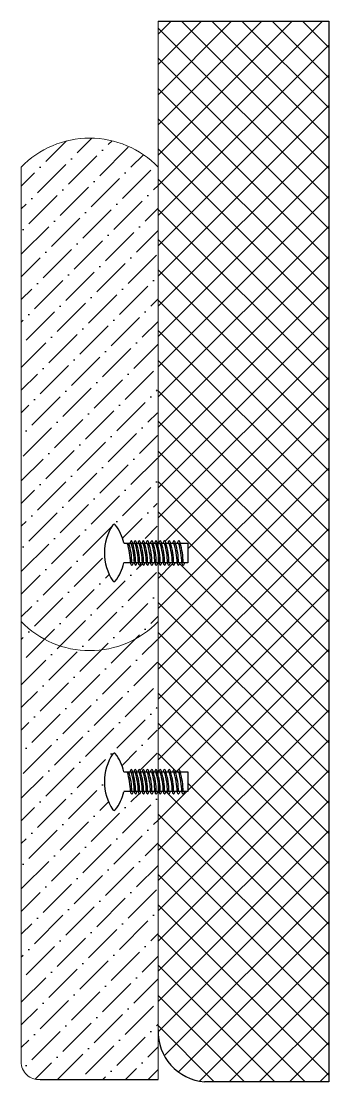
# Model space of a CAD drawing. Header units: inches. Extents: x -342 to 175, y -91 to 152.
# Drawn here: x -242.11 to -234.92, y 3.5 to 28.31 of the extents above; entities that cross this region are included whole.
import ezdxf

# ---------------------------------------------------------------- set-up
doc = ezdxf.new("R2010")
doc.units = ezdxf.units.IN
doc.header["$MEASUREMENT"] = 0

msp = doc.modelspace()

# ---------------------------------------------------------------- hatches: boundary and pattern name
h = msp.add_hatch()
h.set_pattern_fill('ANSI37', color=256, scale=4)
h.set_pattern_definition([(45, (106.22983, 42.9239), (-0.3535534, 0.3535534), []), (135, (106.22983, 42.9239), (-0.3535534, -0.3535534), [])])
h.paths.add_polyline_path([(-234.92044, 28.30742), (-238.91027, 28.30742), (-238.91027, 7.55261), (-238.91027, 4.71443), (-238.91027, 4.63536, 0.38193017), (-237.82289, 3.49854), (-234.92044, 3.49854)])
h.paths.add_polyline_path([(-238.21884, 16.09976), (-238.39687, 16.09976, -0.08106433), (-238.32488, 15.63896), (-238.21884, 15.63896)], flags=16)
h.paths.add_polyline_path([(-238.43072, 16.09976), (-238.50767, 16.09976, -0.08106433), (-238.43568, 15.63896), (-238.35441, 15.63896, 0.0718264)], flags=16)
h.paths.add_polyline_path([(-238.54152, 16.09976), (-238.62, 16.09976, -0.08106433), (-238.54801, 15.63896), (-238.46521, 15.63896, 0.0718264)], flags=16)
h.paths.add_polyline_path([(-238.65386, 16.09976), (-238.7308, 16.09976, -0.08106433), (-238.65881, 15.63896), (-238.57754, 15.63896, 0.0718264)], flags=16)
h.paths.add_polyline_path([(-238.76466, 16.09976), (-238.83077, 16.09976, -0.08106433), (-238.75878, 15.63896), (-238.68834, 15.63896, 0.0718264)], flags=16)
h.paths.add_polyline_path([(-238.86463, 16.09976), (-238.91027, 16.09976), (-238.91027, 16.03171, -0.06872329), (-238.85875, 15.63896), (-238.78832, 15.63896, 0.0718264)], flags=16)
h.paths.add_polyline_path([(-238.83077, 16.09976), (-238.86463, 16.09976, -0.0718264), (-238.78832, 15.63896), (-238.75878, 15.63896, 0.08106433)], flags=16)
h.paths.add_polyline_path([(-238.7308, 16.09976), (-238.76466, 16.09976, -0.0718264), (-238.68834, 15.63896), (-238.65881, 15.63896, 0.08106433)], flags=16)
h.paths.add_polyline_path([(-238.62, 16.09976), (-238.65386, 16.09976, -0.0718264), (-238.57754, 15.63896), (-238.54801, 15.63896, 0.08106433)], flags=16)
h.paths.add_polyline_path([(-238.50767, 16.09976), (-238.54152, 16.09976, -0.0718264), (-238.46521, 15.63896), (-238.43568, 15.63896, 0.08106433)], flags=16)
h.paths.add_polyline_path([(-238.39687, 16.09976), (-238.43072, 16.09976, -0.0718264), (-238.35441, 15.63896), (-238.32488, 15.63896, 0.08106433)], flags=16)
h.paths.add_polyline_path([(-238.4264, 16.15749, 0.17312761), (-238.4605, 16.09976), (-238.39687, 16.09976, 0.27328115)], flags=16)
h.paths.add_polyline_path([(-238.76033, 16.15749, 0.17312761), (-238.79443, 16.09976), (-238.7308, 16.09976, 0.27328115)], flags=16)
h.paths.add_polyline_path([(-238.72468, 15.63896), (-238.78832, 15.63896, 0.27328115), (-238.75878, 15.58124, 0.17312761)], flags=16)
h.paths.add_polyline_path([(-238.51391, 15.63896), (-238.57754, 15.63896, 0.27328115), (-238.54801, 15.58124, 0.17312761)], flags=16)
h.paths.add_polyline_path([(-238.91027, 16.03171), (-238.91027, 15.87438, -0.03621997), (-238.88829, 15.63896), (-238.85875, 15.63896, 0.06872329)], flags=0)
h.paths.add_polyline_path([(-238.21884, 10.74709), (-238.39687, 10.74709, -0.08106433), (-238.32488, 10.28629), (-238.21884, 10.28629)], flags=16)
h.paths.add_polyline_path([(-238.43072, 10.74709), (-238.50767, 10.74709, -0.08106433), (-238.43568, 10.28629), (-238.35441, 10.28629, 0.0718264)], flags=16)
h.paths.add_polyline_path([(-238.39687, 10.74709), (-238.43072, 10.74709, -0.0718264), (-238.35441, 10.28629), (-238.32488, 10.28629, 0.08106433)], flags=16)
h.paths.add_polyline_path([(-238.50767, 10.74709), (-238.54152, 10.74709, -0.0718264), (-238.46521, 10.28629), (-238.43568, 10.28629, 0.08106433)], flags=16)
h.paths.add_polyline_path([(-238.54152, 10.74709), (-238.62, 10.74709, -0.08106433), (-238.54801, 10.28629), (-238.46521, 10.28629, 0.0718264)], flags=16)
h.paths.add_polyline_path([(-238.62, 10.74709), (-238.65386, 10.74709, -0.0718264), (-238.57754, 10.28629), (-238.54801, 10.28629, 0.08106433)], flags=16)
h.paths.add_polyline_path([(-238.65386, 10.74709), (-238.7308, 10.74709, -0.08106433), (-238.65881, 10.28629), (-238.57754, 10.28629, 0.0718264)], flags=16)
h.paths.add_polyline_path([(-238.7308, 10.74709), (-238.76466, 10.74709, -0.0718264), (-238.68834, 10.28629), (-238.65881, 10.28629, 0.08106433)], flags=16)
h.paths.add_polyline_path([(-238.76466, 10.74709), (-238.83077, 10.74709, -0.08106433), (-238.75878, 10.28629), (-238.68834, 10.28629, 0.0718264)], flags=16)
h.paths.add_polyline_path([(-238.83077, 10.74709), (-238.86463, 10.74709, -0.0718264), (-238.78832, 10.28629), (-238.75878, 10.28629, 0.08106433)], flags=16)
h.paths.add_polyline_path([(-238.86463, 10.74709), (-238.91027, 10.74709), (-238.91027, 10.67904, -0.06872329), (-238.85875, 10.28629), (-238.78832, 10.28629, 0.0718264)], flags=16)
h.paths.add_polyline_path([(-238.91027, 10.67904), (-238.91027, 10.52171, -0.03621997), (-238.88829, 10.28629), (-238.85875, 10.28629, 0.06872329)], flags=0)
h.paths.add_polyline_path([(-238.72468, 10.28629), (-238.78832, 10.28629, 0.27328115), (-238.75878, 10.22857, 0.17312761)], flags=16)
h.paths.add_polyline_path([(-238.40158, 10.28629), (-238.46521, 10.28629, 0.27328115), (-238.43568, 10.22857, 0.17312761)], flags=16)
h.paths.add_polyline_path([(-238.64953, 10.80482, 0.17312761), (-238.68363, 10.74709), (-238.62, 10.74709, 0.27328115)], flags=16)
h.paths.add_polyline_path([(-238.86031, 10.80482, 0.17312761), (-238.8944, 10.74709), (-238.83077, 10.74709, 0.27328115)], flags=16)
h = msp.add_hatch()
h.set_pattern_fill('ANSI36', color=256, scale=3)
h.set_pattern_definition([(45, (106.22983, 42.9239), (0.1988738, 0.72920387), [0.9375, -0.1875, 0, -0.1875])])
h.paths.add_polyline_path([(-242.10977, 14.26433), (-242.10929, 3.94532, 0.4341283), (-241.66755, 3.55366), (-238.91027, 3.55366), (-238.91027, 4.63536, -0.01675624), (-238.91027, 4.71443), (-238.91027, 10.28629), (-238.92047, 10.28629, -0.17312761), (-238.95456, 10.22857, -0.27328115), (-238.9841, 10.28629), (-239.02252, 10.28629, -0.17312761), (-239.05662, 10.22857, -0.27328115), (-239.08615, 10.28629), (-239.12116, 10.28629, -0.17312761), (-239.15526, 10.22857, -0.27328115), (-239.18479, 10.28629), (-239.21489, 10.28629, -0.17312761), (-239.24898, 10.22857, -0.27328115), (-239.27852, 10.28629), (-239.30861, 10.28629, -0.17312761), (-239.34271, 10.22857, -0.27328115), (-239.37224, 10.28629), (-239.40025, 10.28629, -0.17312761), (-239.43435, 10.22857, -0.27328115), (-239.46388, 10.28629), (-239.49085, 10.28629, -0.17312761), (-239.52495, 10.22857, -0.27328115), (-239.55448, 10.28629), (-239.70963, 10.28629, -0.11222479), (-239.91085, 9.86189, -0.54156758), (-239.96735, 9.86348, -0.30413097), (-239.96735, 11.16991, -0.54156758), (-239.91085, 11.1715, -0.11222479), (-239.70963, 10.74709), (-239.56997, 10.74709, -0.17312761), (-239.53588, 10.80482, -0.27328115), (-239.50634, 10.74709), (-239.47833, 10.74709, -0.17312761), (-239.44423, 10.80482, -0.27328115), (-239.4147, 10.74709), (-239.3846, 10.74709, -0.17312761), (-239.35051, 10.80482, -0.27328115), (-239.32097, 10.74709), (-239.29088, 10.74709, -0.17312761), (-239.25678, 10.80482, -0.27328115), (-239.22725, 10.74709), (-239.19224, 10.74709, -0.17312761), (-239.15814, 10.80482, -0.27328115), (-239.12861, 10.74709), (-239.09018, 10.74709, -0.17312761), (-239.05609, 10.80482, -0.27328115), (-239.02655, 10.74709), (-238.99438, 10.74709, -0.17312761), (-238.96028, 10.80482, -0.25706424), (-238.93063, 10.75096), (-238.92559, 14.24906, -0.4229356)])
h.paths.add_polyline_path([(-238.91027, 15.63896), (-238.92047, 15.63896, -0.17312761), (-238.95456, 15.58124, -0.27328115), (-238.9841, 15.63896), (-239.02252, 15.63896, -0.17312761), (-239.05662, 15.58124, -0.27328115), (-239.08615, 15.63896), (-239.12116, 15.63896, -0.17312761), (-239.15526, 15.58124, -0.27328115), (-239.18479, 15.63896), (-239.21489, 15.63896, -0.17312761), (-239.24898, 15.58124, -0.27328115), (-239.27852, 15.63896), (-239.30861, 15.63896, -0.17312761), (-239.34271, 15.58124, -0.27328115), (-239.37224, 15.63896), (-239.40025, 15.63896, -0.17312761), (-239.43435, 15.58124, -0.27328115), (-239.46388, 15.63896), (-239.49085, 15.63896, -0.17312761), (-239.52495, 15.58124, -0.27328115), (-239.55448, 15.63896), (-239.70963, 15.63896, -0.11222479), (-239.91085, 15.21456, -0.54156758), (-239.96735, 15.21615, -0.30413097), (-239.96735, 16.52258, -0.54156758), (-239.91085, 16.52417, -0.11222479), (-239.70963, 16.09976), (-239.56997, 16.09976, -0.17312761), (-239.53588, 16.15749, -0.27328115), (-239.50634, 16.09976), (-239.47833, 16.09976, -0.17312761), (-239.44423, 16.15749, -0.27328115), (-239.4147, 16.09976), (-239.3846, 16.09976, -0.17312761), (-239.35051, 16.15749, -0.27328115), (-239.32097, 16.09976), (-239.29088, 16.09976, -0.17312761), (-239.25678, 16.15749, -0.27328115), (-239.22725, 16.09976), (-239.19224, 16.09976, -0.17312761), (-239.15814, 16.15749, -0.27328115), (-239.12861, 16.09976), (-239.09018, 16.09976, -0.17312761), (-239.05609, 16.15749, -0.27328115), (-239.02655, 16.09976), (-238.99438, 16.09976, -0.17312761), (-238.96028, 16.15749, -0.25706424), (-238.93063, 16.10362), (-238.91027, 24.89178, 0.42595632), (-242.11027, 24.89178), (-242.10977, 14.26433, 0.42586031), (-238.91027, 14.26485)])

# ---------------------------------------------------------------- linework, layer by layer
msp.add_line((-241.66755, 3.55366), (-238.91027, 3.55366))
at = {"lineweight": 5}
for points in [[(-238.91027, 7.55261), (-238.91027, 28.30742)], [(-242.10929, 3.94532), (-242.11027, 24.89178)], [(-238.91027, 24.89178), (-238.91027, 3.55366)], [(-238.91027, 24.89178), (-238.91027, 4.71443)]]:
    msp.add_lwpolyline(points, dxfattribs=at)
for points in [[(-238.91027, 28.30742), (-234.92044, 28.30742), (-234.92044, 3.49854), (-237.82289, 3.49854)], [(-239.71039, 16.09976), (-238.21884, 16.09976), (-238.21884, 15.63896), (-239.71039, 15.63896)], [(-239.71039, 10.74709), (-238.21884, 10.74709), (-238.21884, 10.28629), (-239.71039, 10.28629)]]:
    msp.add_lwpolyline(points)
for centre, radius, start, end in [((-240.51027, 23.35442), 2.21889, 43.856227, 136.143773), ((-240.51027, 15.80221), 2.21889, 223.856227, 316.143773), ((-241.70539, 3.95593), 0.40404, 178.495124, 275.372992)]:
    msp.add_arc(centre, radius, start, end, dxfattribs=at)
for centre, radius, start, end in [((-238.99278, 15.86936), 1.17324, 146.030367, 213.969633), ((-239.93858, 16.50494), 0.03375, 34.732956, 148.487111), ((-240.74376, 15.86936), 1.05949, 12.748821, 38.399163), ((-239.47207, 16.08087), 0.09971, 129.787118, 169.075599), ((-239.56997, 16.10362), 0.06375, 356.527581, 57.666191), ((-239.38042, 16.08087), 0.09971, 129.787118, 169.075599), ((-239.47833, 16.10362), 0.06375, 356.527581, 57.666191), ((-239.2867, 16.08087), 0.09971, 129.787118, 169.075599), ((-239.3846, 16.10362), 0.06375, 356.527581, 57.666191), ((-239.19298, 16.08087), 0.09971, 129.787118, 169.075599), ((-239.29088, 16.10362), 0.06375, 356.527581, 57.666191), ((-239.09433, 16.08087), 0.09971, 129.787118, 169.075599), ((-239.19224, 16.10362), 0.06375, 356.527581, 57.666191), ((-238.99228, 16.08087), 0.09971, 129.787118, 169.075599), ((-239.09018, 16.10362), 0.06375, 356.527581, 57.666191), ((-238.89647, 16.08087), 0.09971, 129.787118, 169.075599), ((-238.99438, 16.10362), 0.06375, 356.527581, 57.666191), ((-238.7965, 16.08087), 0.09971, 129.787118, 169.075599), ((-238.8944, 16.10362), 0.06375, 356.527581, 57.666191), ((-238.69653, 16.08087), 0.09971, 129.787118, 169.075599), ((-238.79443, 16.10362), 0.06375, 356.527581, 57.666191), ((-238.58573, 16.08087), 0.09971, 129.787118, 169.075599), ((-238.68363, 16.10362), 0.06375, 356.527581, 57.666191), ((-238.47339, 16.08087), 0.09971, 129.787118, 169.075599), ((-238.5713, 16.10362), 0.06375, 356.527581, 57.666191), ((-238.36259, 16.08087), 0.09971, 129.787118, 169.075599), ((-238.4605, 16.10362), 0.06375, 356.527581, 57.666191), ((-241.18823, 15.60512), 1.6341, 1.186823, 17.620001), ((-240.9727, 15.6488), 1.44778, 359.61062, 18.14866), ((-241.09763, 15.60512), 1.6341, 1.186823, 17.620001), ((-240.8821, 15.6488), 1.44778, 359.61062, 18.14866), ((-241.00599, 15.60512), 1.6341, 1.186823, 17.620001), ((-240.79046, 15.6488), 1.44778, 359.61062, 18.14866), ((-240.91227, 15.60512), 1.6341, 1.186823, 17.620001), ((-240.69673, 15.6488), 1.44778, 359.61062, 18.14866), ((-240.81854, 15.60512), 1.6341, 1.186823, 17.620001), ((-240.60301, 15.6488), 1.44778, 359.61062, 18.14866), ((-240.7199, 15.60512), 1.6341, 1.186823, 17.620001), ((-240.50437, 15.6488), 1.44778, 359.61062, 18.14866), ((-240.61784, 15.60512), 1.6341, 1.186823, 17.620001), ((-240.40231, 15.6488), 1.44778, 359.61062, 18.14866), ((-240.52204, 15.60512), 1.6341, 1.186823, 17.620001), ((-240.3065, 15.6488), 1.44778, 359.61062, 18.14866), ((-240.42206, 15.60512), 1.6341, 1.186823, 17.620001), ((-240.20653, 15.6488), 1.44778, 359.61062, 18.14866), ((-240.32209, 15.60512), 1.6341, 1.186823, 17.620001), ((-240.10656, 15.6488), 1.44778, 359.61062, 18.14866), ((-240.21129, 15.60512), 1.6341, 1.186823, 17.620001), ((-239.99576, 15.6488), 1.44778, 359.61062, 18.14866), ((-240.09896, 15.60512), 1.6341, 1.186823, 17.620001), ((-239.88343, 15.6488), 1.44778, 359.61062, 18.14866), ((-239.98816, 15.60512), 1.6341, 1.186823, 17.620001), ((-239.77263, 15.6488), 1.44778, 359.61062, 18.14866), ((-240.74376, 15.86936), 1.05949, 321.600837, 347.251179), ((-239.49085, 15.6351), 0.06375, 176.527581, 237.666191), ((-239.58876, 15.65786), 0.09971, 309.787118, 349.075599), ((-239.40025, 15.6351), 0.06375, 176.527581, 237.666191), ((-239.49816, 15.65786), 0.09971, 309.787118, 349.075599), ((-239.30861, 15.6351), 0.06375, 176.527581, 237.666191), ((-239.40652, 15.65786), 0.09971, 309.787118, 349.075599), ((-239.21489, 15.6351), 0.06375, 176.527581, 237.666191), ((-239.31279, 15.65786), 0.09971, 309.787118, 349.075599), ((-239.12116, 15.6351), 0.06375, 176.527581, 237.666191), ((-239.21907, 15.65786), 0.09971, 309.787118, 349.075599), ((-239.02252, 15.6351), 0.06375, 176.527581, 237.666191), ((-239.12043, 15.65786), 0.09971, 309.787118, 349.075599), ((-238.92047, 15.6351), 0.06375, 176.527581, 237.666191), ((-239.01837, 15.65786), 0.09971, 309.787118, 349.075599), ((-238.82466, 15.6351), 0.06375, 176.527581, 237.666191), ((-238.92256, 15.65786), 0.09971, 309.787118, 349.075599), ((-238.72468, 15.6351), 0.06375, 176.527581, 237.666191), ((-238.82259, 15.65786), 0.09971, 309.787118, 349.075599), ((-238.62471, 15.6351), 0.06375, 176.527581, 237.666191), ((-238.72262, 15.65786), 0.09971, 309.787118, 349.075599), ((-238.51391, 15.6351), 0.06375, 176.527581, 237.666191), ((-238.61182, 15.65786), 0.09971, 309.787118, 349.075599), ((-238.40158, 15.6351), 0.06375, 176.527581, 237.666191), ((-238.49948, 15.65786), 0.09971, 309.787118, 349.075599), ((-238.29078, 15.6351), 0.06375, 176.527581, 237.666191), ((-238.38868, 15.65786), 0.09971, 309.787118, 349.075599), ((-239.93858, 15.23379), 0.03375, 211.512889, 325.267044), ((-238.99278, 10.51669), 1.17324, 146.030367, 213.969633), ((-239.93858, 11.15227), 0.03375, 34.732956, 148.487111), ((-240.74376, 10.51669), 1.05949, 12.748821, 38.399163), ((-241.18823, 10.25245), 1.6341, 1.186823, 17.620001), ((-240.9727, 10.29613), 1.44778, 359.61062, 18.14866), ((-239.47207, 10.7282), 0.09971, 129.787118, 169.075599), ((-241.09763, 10.25245), 1.6341, 1.186823, 17.620001), ((-239.56997, 10.75096), 0.06375, 356.527581, 57.666191), ((-240.8821, 10.29613), 1.44778, 359.61062, 18.14866), ((-239.38042, 10.7282), 0.09971, 129.787118, 169.075599), ((-241.00599, 10.25245), 1.6341, 1.186823, 17.620001), ((-239.47833, 10.75096), 0.06375, 356.527581, 57.666191), ((-240.79046, 10.29613), 1.44778, 359.61062, 18.14866), ((-239.2867, 10.7282), 0.09971, 129.787118, 169.075599), ((-240.91227, 10.25245), 1.6341, 1.186823, 17.620001), ((-239.3846, 10.75096), 0.06375, 356.527581, 57.666191), ((-240.69673, 10.29613), 1.44778, 359.61062, 18.14866), ((-239.19298, 10.7282), 0.09971, 129.787118, 169.075599), ((-240.81854, 10.25245), 1.6341, 1.186823, 17.620001), ((-239.29088, 10.75096), 0.06375, 356.527581, 57.666191), ((-240.60301, 10.29613), 1.44778, 359.61062, 18.14866), ((-239.09433, 10.7282), 0.09971, 129.787118, 169.075599), ((-240.7199, 10.25245), 1.6341, 1.186823, 17.620001), ((-239.19224, 10.75096), 0.06375, 356.527581, 57.666191), ((-240.50437, 10.29613), 1.44778, 359.61062, 18.14866), ((-238.99228, 10.7282), 0.09971, 129.787118, 169.075599), ((-240.61784, 10.25245), 1.6341, 1.186823, 17.620001), ((-239.09018, 10.75096), 0.06375, 356.527581, 57.666191), ((-240.40231, 10.29613), 1.44778, 359.61062, 18.14866), ((-238.89647, 10.7282), 0.09971, 129.787118, 169.075599), ((-240.52204, 10.25245), 1.6341, 1.186823, 17.620001), ((-238.99438, 10.75096), 0.06375, 356.527581, 57.666191), ((-240.3065, 10.29613), 1.44778, 359.61062, 18.14866), ((-238.7965, 10.7282), 0.09971, 129.787118, 169.075599), ((-240.42206, 10.25245), 1.6341, 1.186823, 17.620001), ((-238.8944, 10.75096), 0.06375, 356.527581, 57.666191), ((-240.20653, 10.29613), 1.44778, 359.61062, 18.14866), ((-238.69653, 10.7282), 0.09971, 129.787118, 169.075599), ((-240.32209, 10.25245), 1.6341, 1.186823, 17.620001), ((-238.79443, 10.75096), 0.06375, 356.527581, 57.666191), ((-240.10656, 10.29613), 1.44778, 359.61062, 18.14866), ((-238.58573, 10.7282), 0.09971, 129.787118, 169.075599), ((-240.21129, 10.25245), 1.6341, 1.186823, 17.620001), ((-238.68363, 10.75096), 0.06375, 356.527581, 57.666191), ((-239.99576, 10.29613), 1.44778, 359.61062, 18.14866), ((-238.47339, 10.7282), 0.09971, 129.787118, 169.075599), ((-240.09896, 10.25245), 1.6341, 1.186823, 17.620001), ((-238.5713, 10.75096), 0.06375, 356.527581, 57.666191), ((-239.88343, 10.29613), 1.44778, 359.61062, 18.14866), ((-238.36259, 10.7282), 0.09971, 129.787118, 169.075599), ((-239.98816, 10.25245), 1.6341, 1.186823, 17.620001), ((-238.4605, 10.75096), 0.06375, 356.527581, 57.666191), ((-239.77263, 10.29613), 1.44778, 359.61062, 18.14866), ((-240.74376, 10.51669), 1.05949, 321.600837, 347.251179), ((-239.49085, 10.28243), 0.06375, 176.527581, 237.666191), ((-239.58876, 10.30519), 0.09971, 309.787118, 349.075599), ((-239.40025, 10.28243), 0.06375, 176.527581, 237.666191), ((-239.49816, 10.30519), 0.09971, 309.787118, 349.075599), ((-239.30861, 10.28243), 0.06375, 176.527581, 237.666191), ((-239.40652, 10.30519), 0.09971, 309.787118, 349.075599), ((-239.21489, 10.28243), 0.06375, 176.527581, 237.666191), ((-239.31279, 10.30519), 0.09971, 309.787118, 349.075599), ((-239.12116, 10.28243), 0.06375, 176.527581, 237.666191), ((-239.21907, 10.30519), 0.09971, 309.787118, 349.075599), ((-239.02252, 10.28243), 0.06375, 176.527581, 237.666191), ((-239.12043, 10.30519), 0.09971, 309.787118, 349.075599), ((-238.92047, 10.28243), 0.06375, 176.527581, 237.666191), ((-239.01837, 10.30519), 0.09971, 309.787118, 349.075599), ((-238.82466, 10.28243), 0.06375, 176.527581, 237.666191), ((-238.92256, 10.30519), 0.09971, 309.787118, 349.075599), ((-238.72468, 10.28243), 0.06375, 176.527581, 237.666191), ((-238.82259, 10.30519), 0.09971, 309.787118, 349.075599), ((-238.62471, 10.28243), 0.06375, 176.527581, 237.666191), ((-238.72262, 10.30519), 0.09971, 309.787118, 349.075599), ((-238.51391, 10.28243), 0.06375, 176.527581, 237.666191), ((-238.61182, 10.30519), 0.09971, 309.787118, 349.075599), ((-238.40158, 10.28243), 0.06375, 176.527581, 237.666191), ((-238.49948, 10.30519), 0.09971, 309.787118, 349.075599), ((-238.29078, 10.28243), 0.06375, 176.527581, 237.666191), ((-238.38868, 10.30519), 0.09971, 309.787118, 349.075599), ((-239.93858, 9.88112), 0.03375, 211.512889, 325.267044), ((-237.731, 4.67489), 1.17994, 178.080055, 265.533406)]:
    msp.add_arc(centre, radius, start, end)

doc.saveas('drawing.dxf')
